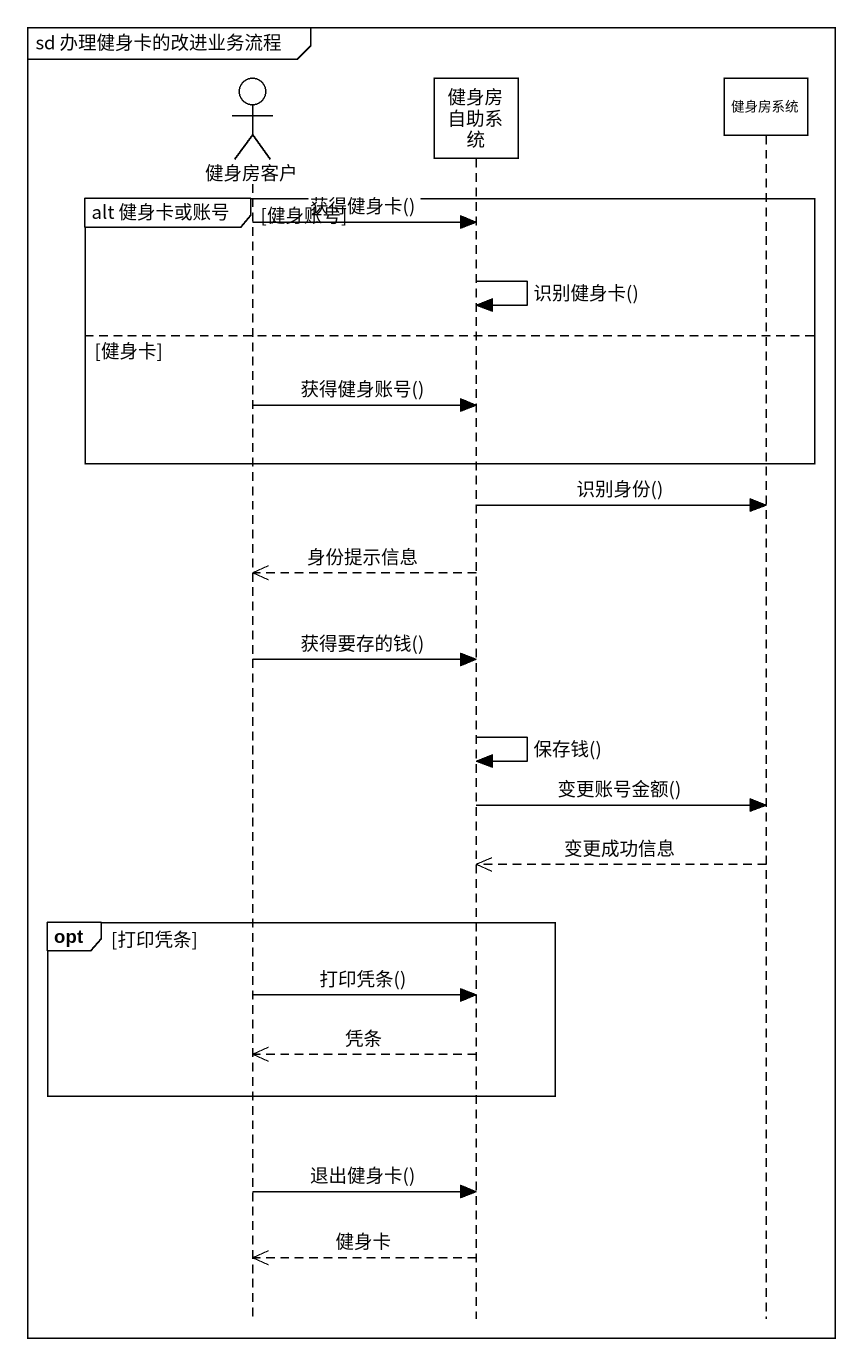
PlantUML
@startuml
mainframe sd 办理健身卡的改进业务流程
hide footbox
actor 健身房客户
participant 健身房自助系统
participant 健身房系统

group alt 健身卡或账号 [健身账号]
  健身房客户 -> 健身房自助系统 : 获得健身卡()
  健身房自助系统 -> 健身房自助系统 : 识别健身卡()
else 健身卡
  健身房客户 -> 健身房自助系统 : 获得健身账号()
end
健身房自助系统 -> 健身房系统 : 识别身份()
健身房自助系统 -->> 健身房客户 : 身份提示信息
健身房客户 -> 健身房自助系统 : 获得要存的钱()
健身房自助系统 -> 健身房自助系统 : 保存钱()
健身房自助系统 -> 健身房系统 : 变更账号金额()
健身房系统 -->> 健身房自助系统 : 变更成功信息
opt 打印凭条
  健身房客户 -> 健身房自助系统 : 打印凭条()
  健身房自助系统 -->> 健身房客户 : 凭条
end
健身房客户 -> 健身房自助系统 : 退出健身卡()
健身房自助系统 -->> 健身房客户 : 健身卡
@enduml
